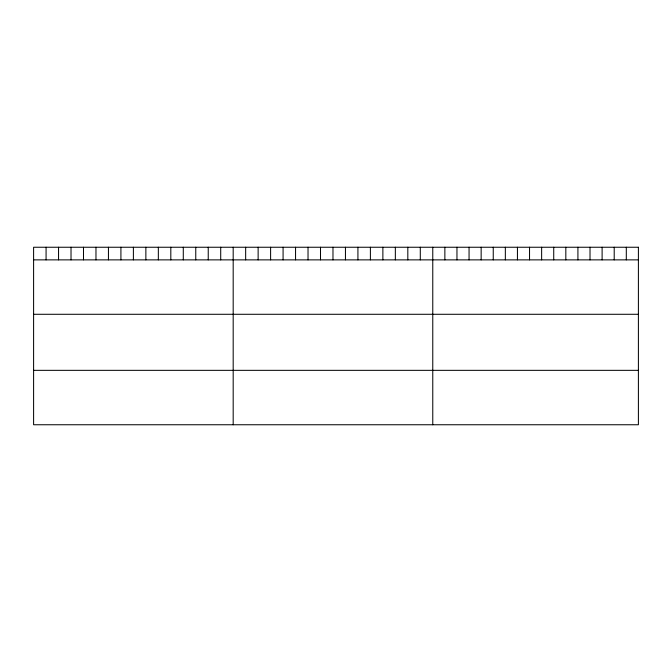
<?xml version="1.0" encoding="UTF-8"?>
<svg xmlns="http://www.w3.org/2000/svg" width="672" height="672" viewBox="0 0 672 672"><rect width="100%" height="100%" fill="white"/><g stroke="black" fill="none" stroke-linecap="round" stroke-linejoin="round"><path stroke-width="1.01" d="M33.6 259.871L638.4 259.871M33.6 314.286L638.4 314.286M33.6 370.339L638.4 370.339M626.304 247.246L626.304 259.871M614.208 247.246L614.208 259.871M602.112 247.246L602.112 259.871M590.016 247.246L590.016 259.871M577.92 247.246L577.92 259.871M565.824 247.246L565.824 259.871M553.728 247.246L553.728 259.871M541.632 247.246L541.632 259.871M529.536 247.246L529.536 259.871M517.44 247.246L517.44 259.871M505.344 247.246L505.344 259.871M493.248 247.246L493.248 259.871M481.152 247.246L481.152 259.871M469.056 247.246L469.056 259.871M456.96 247.246L456.96 259.871M444.864 247.246L444.864 259.871M432.768 247.246L432.768 424.754M420.294 247.246L420.294 259.871M407.82 247.246L407.82 259.871M395.346 247.246L395.346 259.871M382.872 247.246L382.872 259.871M370.398 247.246L370.398 259.871M357.924 247.246L357.924 259.871M345.45 247.246L345.45 259.871M332.976 247.246L332.976 259.871M320.502 247.246L320.502 259.871M308.028 247.246L308.028 259.871M295.554 247.246L295.554 259.871M283.08 247.246L283.08 259.871M270.606 247.246L270.606 259.871M258.132 247.246L258.132 259.871M245.658 247.246L245.658 259.871M233.184 247.246L233.184 424.754M220.71 247.246L220.71 259.871M208.236 247.246L208.236 259.871M195.762 247.246L195.762 259.871M183.288 247.246L183.288 259.871M170.814 247.246L170.814 259.871M158.34 247.246L158.34 259.871M145.866 247.246L145.866 259.871M133.392 247.246L133.392 259.871M120.918 247.246L120.918 259.871M108.444 247.246L108.444 259.871M95.97 247.246L95.97 259.871M83.496 247.246L83.496 259.871M71.022 247.246L71.022 259.871M58.548 247.246L58.548 259.871M46.074 247.246L46.074 259.871M638.4 247.246L33.6 247.246L33.6 424.754L638.4 424.754L638.4 247.246"/></g></svg>
